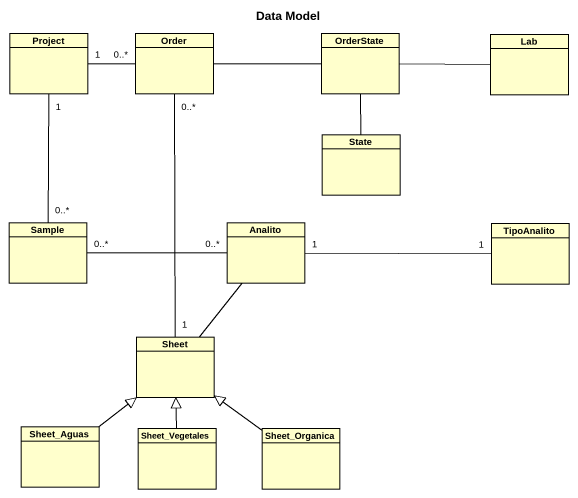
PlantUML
@startuml
title Data Model
hide circle
hide empty members
class Project
class Order
class OrderState
class Lab
class "State" as State_
class Sample
class Analito
class TipoAnalito
class Sheet
class Sheet_Aguas
class Sheet_Vegetales
class Sheet_Organica
Project "1" -right- "0..*" Order
Project "1" -- "0..*" Sample
Order -right- OrderState
Order "0..*" -- "1" Sheet
OrderState -- State_
Lab -left- OrderState
Sample "0..*" -right- "0..*" Analito
Analito "1" -right- "1" TipoAnalito
Analito -- Sheet
Sheet_Aguas -up-|> Sheet
Sheet_Vegetales -up-|> Sheet
Sheet_Organica -up-|> Sheet
@enduml
